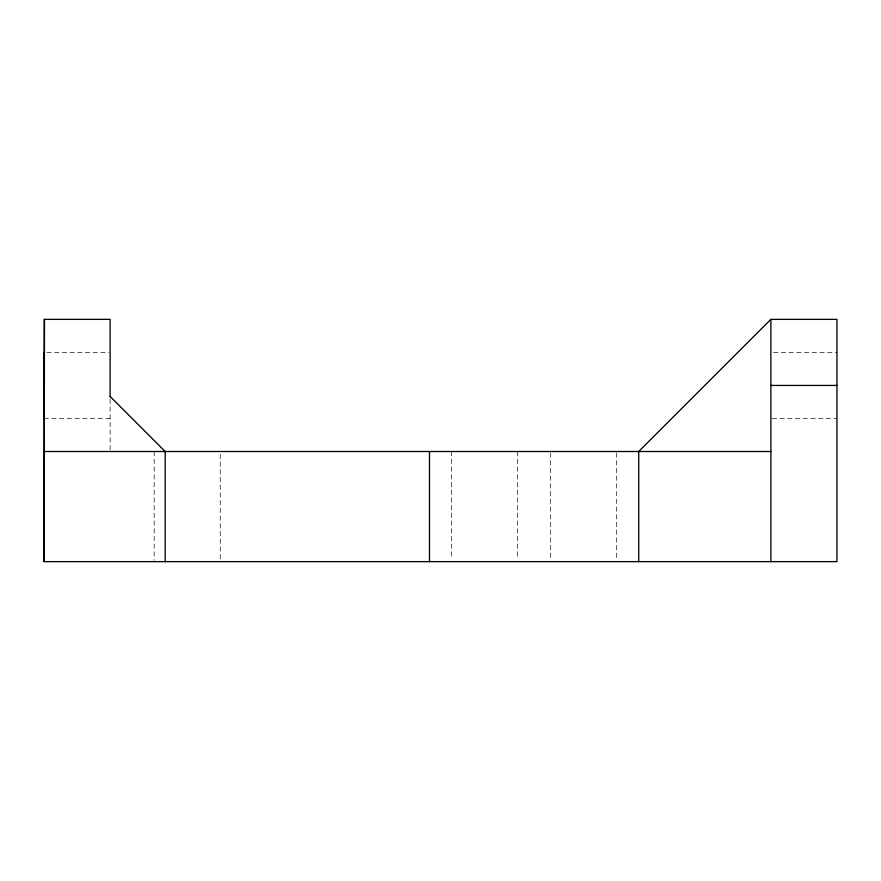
<?xml version="1.0" encoding="UTF-8"?>
<svg xmlns="http://www.w3.org/2000/svg" width="881" height="881" viewBox="0 0 881 881"><rect width="100%" height="100%" fill="white"/><g stroke="black" fill="none" stroke-linecap="round" stroke-linejoin="round"><path stroke-width="0.66" stroke-dasharray="4.41 3.3" d="M46.803 352.4L108.748 352.4M773.573 352.4L836.95 352.4M44.05 418.475L110.125 418.475M772.219 418.475L836.95 418.475M616.7 452.889L616.7 558.884M550.625 452.889L550.625 558.884M517.587 451.513L517.587 558.884M451.513 451.513L451.513 558.884M220.25 454.233L220.25 560.283M154.175 451.513L154.175 560.283M110.125 399.203L110.125 450.136"/><path stroke-width="1.32" d="M638.725 561.638L638.725 451.513L770.875 319.363L836.95 319.363L836.95 561.638L44.05 561.638L44.248 319.363L110.125 319.363L110.125 396.835M44.05 561.638L44.479 319.363M770.875 385.438L836.95 385.438M44.479 451.513L770.875 451.513M110.125 396.45L165.188 451.513L165.188 561.638M770.875 319.363L770.875 561.638M429.488 451.513L429.488 561.638M44.05 352.4L44.05 418.475"/></g></svg>
